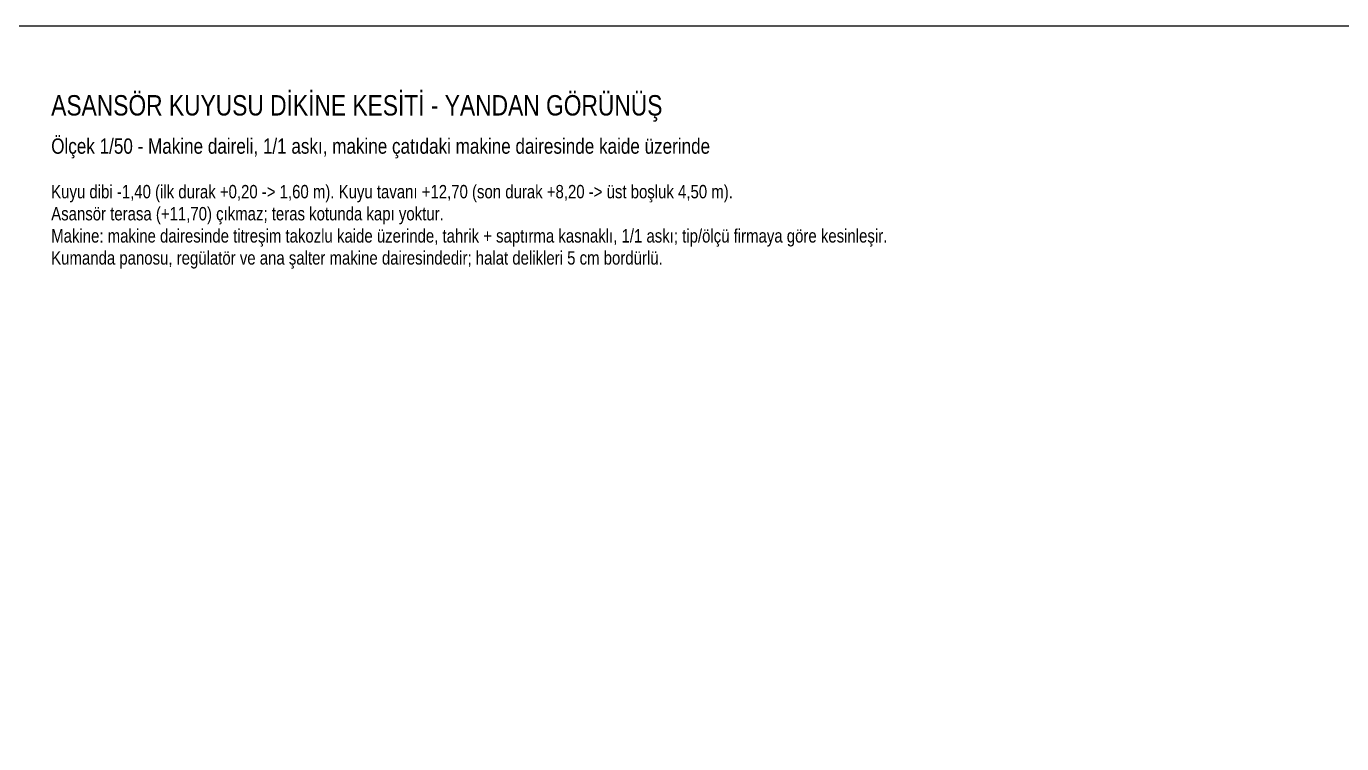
# Model space of a CAD drawing. Header units: centimetres. Extents: x 0 to 12993, y -30 to 2970.
# Drawn here: x 8823 to 9856, y 2407 to 2970 of the extents above; entities that cross this region are included whole.
import ezdxf

# ---------------------------------------------------------------- set-up
doc = ezdxf.new("R2010")
doc.units = ezdxf.units.CM
for name, color, linetype in [('SCOTT-BASLIK', 5, 'CONTINUOUS'), ('SCOTT-CERCEVE', 7, 'CONTINUOUS'), ('SCOTT-YAZI', 4, 'CONTINUOUS')]:
    doc.layers.add(name, color=color, linetype=linetype)
doc.styles.get("Standard").update_dxf_attribs({"font": 'arial.ttf', "width": 0.8})

msp = doc.modelspace()

# ---------------------------------------------------------------- linework, layer by layer
at = {"layer": 'SCOTT-CERCEVE'}
for points in [[(0, 0), (12993.2, 0), (12993.2, 2970), (0, 2970)], [(100, 0), (12968.2, 0), (12968.2, 2970), (100, 2970)]]:
    msp.add_lwpolyline(points, close=True, dxfattribs=at)

# ---------------------------------------------------------------- texts
at = {"layer": 'SCOTT-BASLIK', "width": 0.8}
for s, height, p in [('ASANSÖR KUYUSU DİKİNE KESİTİ - YANDAN GÖRÜNÜŞ', 16, (8842.7, 2900)), ('Ölçek 1/50 - Makine daireli, 1/1 askı, makine çatıdaki makine dairesinde kaide üzerinde', 12, (8842.7, 2870))]:
    msp.add_text(s, height=height, dxfattribs=at).set_placement(p)
at = {"layer": 'SCOTT-YAZI', "width": 0.8}
for s, p in [('Kuyu dibi -1,40 (ilk durak +0,20 -> 1,60 m). Kuyu tavanı +12,70 (son durak +8,20 -> üst boşluk 4,50 m).', (8842.7, 2835)), ('Asansör terasa (+11,70) çıkmaz; teras kotunda kapı yoktur.', (8842.7, 2817.7)), ('Makine: makine dairesinde titreşim takozlu kaide üzerinde, tahrik + saptırma kasnaklı, 1/1 askı; tip/ölçü firmaya göre kesinleşir.', (8842.7, 2800.3)), ('Kumanda panosu, regülatör ve ana şalter makine dairesindedir; halat delikleri 5 cm bordürlü.', (8842.7, 2783))]:
    msp.add_text(s, height=10.5, dxfattribs=at).set_placement(p)

doc.saveas('drawing.dxf')
